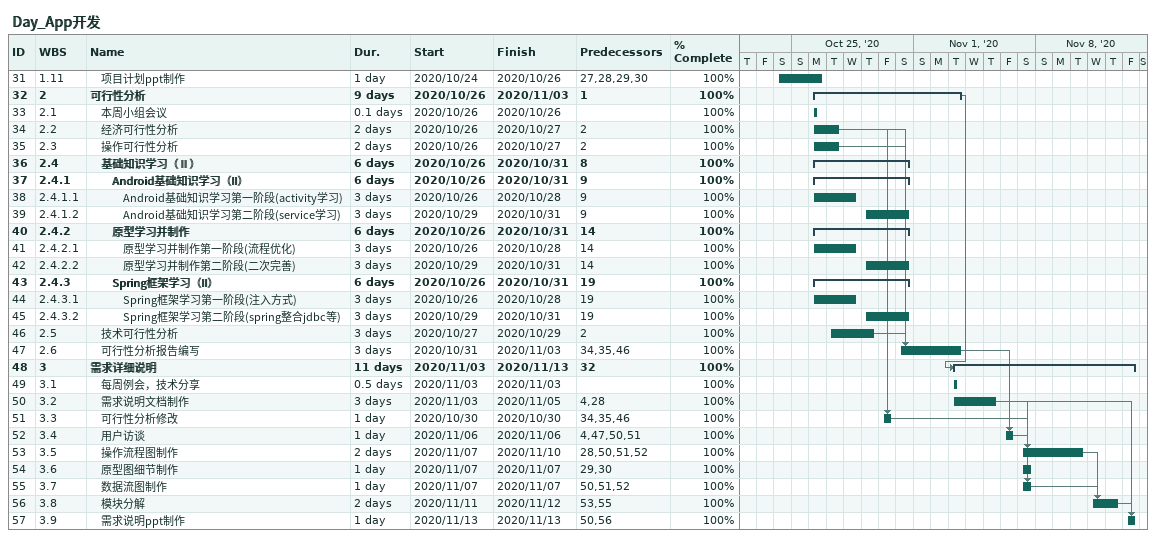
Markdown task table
Day_App开发

| ID | WBS | Task | Duration | Start | Finish | Predecessors | % complete |
|---|---|---|---|---|---|---|---|
| 31 | 1.11 | 项目计划ppt制作 | 1d | 2020-10-24 | 2020-10-26 | 27, 28, 29, 30 | 100 |
| 32 | 2 | **可行性分析** | 9d | 2020-10-26 | 2020-11-03 | 1 | 100 |
| 33 | 2.1 | 本周小组会议 | 0.1d | 2020-10-26 | 2020-10-26 |  | 100 |
| 34 | 2.2 | 经济可行性分析 | 2d | 2020-10-26 | 2020-10-27 | 2 | 100 |
| 35 | 2.3 | 操作可行性分析 | 2d | 2020-10-26 | 2020-10-27 | 2 | 100 |
| 36 | 2.4 | **基础知识学习（Ⅱ）** | 6d | 2020-10-26 | 2020-10-31 | 8 | 100 |
| 37 | 2.4.1 | **Android基础知识学习（II）** | 6d | 2020-10-26 | 2020-10-31 | 9 | 100 |
| 38 | 2.4.1.1 | Android基础知识学习第一阶段(activity学习) | 3d | 2020-10-26 | 2020-10-28 | 9 | 100 |
| 39 | 2.4.1.2 | Android基础知识学习第二阶段(service学习) | 3d | 2020-10-29 | 2020-10-31 | 9 | 100 |
| 40 | 2.4.2 | **原型学习并制作** | 6d | 2020-10-26 | 2020-10-31 | 14 | 100 |
| 41 | 2.4.2.1 | 原型学习并制作第一阶段(流程优化) | 3d | 2020-10-26 | 2020-10-28 | 14 | 100 |
| 42 | 2.4.2.2 | 原型学习并制作第二阶段(二次完善) | 3d | 2020-10-29 | 2020-10-31 | 14 | 100 |
| 43 | 2.4.3 | **Spring框架学习（II）** | 6d | 2020-10-26 | 2020-10-31 | 19 | 100 |
| 44 | 2.4.3.1 | Spring框架学习第一阶段(注入方式) | 3d | 2020-10-26 | 2020-10-28 | 19 | 100 |
| 45 | 2.4.3.2 | Spring框架学习第二阶段(spring整合jdbc等) | 3d | 2020-10-29 | 2020-10-31 | 19 | 100 |
| 46 | 2.5 | 技术可行性分析 | 3d | 2020-10-27 | 2020-10-29 | 2 | 100 |
| 47 | 2.6 | 可行性分析报告编写 | 3d | 2020-10-31 | 2020-11-03 | 34, 35, 46 | 100 |
| 48 | 3 | **需求详细说明** | 11d | 2020-11-03 | 2020-11-13 | 32 | 100 |
| 49 | 3.1 | 每周例会，技术分享 | 0.5d | 2020-11-03 | 2020-11-03 |  | 100 |
| 50 | 3.2 | 需求说明文档制作 | 3d | 2020-11-03 | 2020-11-05 | 4, 28 | 100 |
| 51 | 3.3 | 可行性分析修改 | 1d | 2020-10-30 | 2020-10-30 | 34, 35, 46 | 100 |
| 52 | 3.4 | 用户访谈 | 1d | 2020-11-06 | 2020-11-06 | 4, 47, 50, 51 | 100 |
| 53 | 3.5 | 操作流程图制作 | 2d | 2020-11-07 | 2020-11-10 | 28, 50, 51, 52 | 100 |
| 54 | 3.6 | 原型图细节制作 | 1d | 2020-11-07 | 2020-11-07 | 29, 30 | 100 |
| 55 | 3.7 | 数据流图制作 | 1d | 2020-11-07 | 2020-11-07 | 50, 51, 52 | 100 |
| 56 | 3.8 | 模块分解 | 2d | 2020-11-11 | 2020-11-12 | 53, 55 | 100 |
| 57 | 3.9 | 需求说明ppt制作 | 1d | 2020-11-13 | 2020-11-13 | 50, 56 | 100 |
